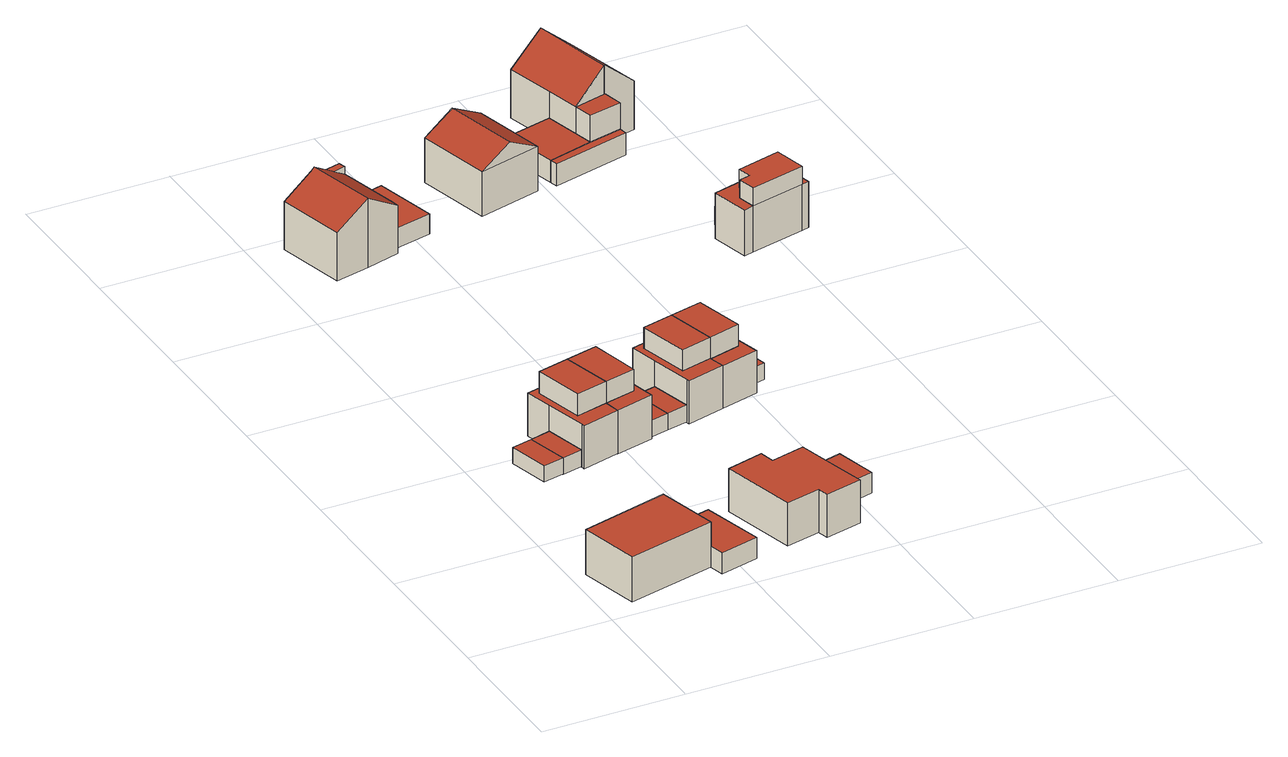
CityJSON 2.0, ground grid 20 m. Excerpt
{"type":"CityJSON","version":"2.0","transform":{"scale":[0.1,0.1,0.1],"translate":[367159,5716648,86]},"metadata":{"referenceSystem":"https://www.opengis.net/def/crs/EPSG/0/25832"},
"CityObjects":{
"building1":{"type":"Building","attributes":{"Geometrietyp2DReferenz":"3000","Gemeindeschluessel":"05513000","function":"31001_1010","roofType":"1000","measuredHeight":6.44,"storeysAboveGround":2},"address":[{"country":"Germany","locality":"Gelsenkirchen","thoroughfareNumber":"14","thoroughfareName":"An der Baumschule"}],"geometry":[{"type":"Solid","lod":"2","boundaries":[[[[0,1,2,3]],[[4,5,1,0]],[[6,7,5,4]],[[3,2,7,6]],[[4,0,3,6]],[[1,5,7,2]]]],"semantics":{"surfaces":[{"type":"WallSurface"},{"type":"RoofSurface"},{"type":"GroundSurface"}],"values":[[0,0,0,0,1,2]]}}]},
"building2":{"type":"Building","attributes":{"Geometrietyp2DReferenz":"3000","Gemeindeschluessel":"05513000","function":"31001_2463","roofType":"1000","measuredHeight":2.36,"storeysAboveGround":1},"address":[{"country":"Germany","locality":"Gelsenkirchen","thoroughfareNumber":"3","thoroughfareName":"An der Baumschule"}],"geometry":[{"type":"Solid","lod":"2","boundaries":[[[[8,9,10,11]],[[12,13,9,8]],[[14,15,13,12]],[[11,10,15,14]],[[12,8,11,14]],[[9,13,15,10]]]],"semantics":{"surfaces":[{"type":"WallSurface"},{"type":"RoofSurface"},{"type":"GroundSurface"}],"values":[[0,0,0,0,1,2]]}}]},
"building3":{"type":"Building","attributes":{"Geometrietyp2DReferenz":"3000","Gemeindeschluessel":"05513000","function":"31001_2463","roofType":"1000","measuredHeight":3.03,"storeysAboveGround":1},"address":[{"country":"Germany","locality":"Gelsenkirchen","thoroughfareNumber":"14","thoroughfareName":"An der Baumschule"}],"geometry":[{"type":"Solid","lod":"2","boundaries":[[[[16,17,18,19]],[[20,21,17,16]],[[22,23,21,20]],[[19,18,23,22]],[[20,16,19,22]],[[17,21,23,18]]]],"semantics":{"surfaces":[{"type":"WallSurface"},{"type":"RoofSurface"},{"type":"GroundSurface"}],"values":[[0,0,0,0,1,2]]}}]},
"building4":{"type":"Building","attributes":{"Geometrietyp2DReferenz":"3000","Gemeindeschluessel":"05513000","function":"31001_2463","roofType":"1000","measuredHeight":2.4,"storeysAboveGround":1},"address":[{"country":"Germany","locality":"Gelsenkirchen","thoroughfareNumber":"5","thoroughfareName":"An der Baumschule"}],"geometry":[{"type":"Solid","lod":"2","boundaries":[[[[24,25,26,27]],[[8,28,25,24]],[[11,29,28,8]],[[27,26,29,11]],[[8,24,27,11]],[[25,28,29,26]]]],"semantics":{"surfaces":[{"type":"WallSurface"},{"type":"RoofSurface"},{"type":"GroundSurface"}],"values":[[0,0,0,0,1,2]]}}]},
"building5":{"type":"Building","attributes":{"Gemeindeschluessel":"05513000","Geometrietyp2DReferenz":"3000","function":"31001_1010"},"address":[{"country":"Germany","locality":"Gelsenkirchen","thoroughfareNumber":"5","thoroughfareName":"An der Baumschule"}],"children":["building5-1","building5-2"]},
"building5-1":{"type":"BuildingPart","attributes":{"roofType":"1000","measuredHeight":6.17,"storeysAboveGround":2},"parents":["building5"],"geometry":[{"type":"Solid","lod":"2","boundaries":[[[[30,31,32,33]],[[34,35,31,30]],[[36,37,35,34]],[[38,39,37,36]],[[40,41,42,43]],[[44,45,41,40]],[[33,32,45,44]],[[40,43,46,47,38,36,34,30,33,44]],[[31,35,37,39,48,49,42,41,45,32]],[[38,47,48,39]],[[47,46,49,48]],[[46,43,42,49]]]],"semantics":{"surfaces":[{"type":"WallSurface"},{"type":"RoofSurface"},{"type":"GroundSurface"},{"type":"ClosureSurface"}],"values":[[0,0,0,0,0,0,0,1,2,3,3,3]]}}]},
"building5-2":{"type":"BuildingPart","attributes":{"roofType":"1000","measuredHeight":9.23,"storeysAboveGround":2},"address":[{"country":"Germany","locality":"Gelsenkirchen","thoroughfareNumber":"5","thoroughfareName":"An der Baumschule"}],"parents":["building5"],"geometry":[{"type":"MultiSurface","lod":"2","boundaries":[[[50,42,39,51]],[[50,51,52,53]],[[39,42,49,48]],[[52,51,38,47]],[[39,48,47,38]],[[50,53,46,43]],[[49,42,43,46]],[[53,52,47,46]],[[48,49,46,47]]],"semantics":{"surfaces":[{"type":"WallSurface"},{"type":"RoofSurface"},{"type":"GroundSurface"},{"type":"ClosureSurface"}],"values":[0,1,2,0,3,0,3,0,3]}}]},
"building6":{"type":"Building","attributes":{"Gemeindeschluessel":"05513000","Geometrietyp2DReferenz":"3000","function":"31001_1010"},"address":[{"country":"Germany","locality":"Gelsenkirchen","thoroughfareNumber":"7","thoroughfareName":"An der Baumschule"}],"children":["building6-1","building6-2"]},
"building6-1":{"type":"BuildingPart","attributes":{"roofType":"1000","measuredHeight":6.32,"storeysAboveGround":2},"parents":["building6"],"geometry":[{"type":"Solid","lod":"2","boundaries":[[[[36,54,55,38]],[[56,57,54,36]],[[58,59,57,56]],[[60,61,59,58]],[[62,63,61,60]],[[40,64,63,62]],[[43,65,64,40]],[[62,60,58,56,36,38,66,67,43,40]],[[68,69,55,54,57,59,61,63,64,65]],[[43,67,68,65]],[[67,66,69,68]],[[66,38,55,69]]]],"semantics":{"surfaces":[{"type":"WallSurface"},{"type":"RoofSurface"},{"type":"GroundSurface"},{"type":"ClosureSurface"}],"values":[[0,0,0,0,0,0,0,1,2,3,3,3]]}}]},
"building6-2":{"type":"BuildingPart","attributes":{"roofType":"1000","measuredHeight":9.36,"storeysAboveGround":2},"address":[{"country":"Germany","locality":"Gelsenkirchen","thoroughfareNumber":"7","thoroughfareName":"An der Baumschule"}],"parents":["building6"],"geometry":[{"type":"MultiSurface","lod":"2","boundaries":[[[51,55,65,50]],[[70,71,51,50]],[[69,68,65,55]],[[51,71,66,38]],[[69,55,38,66]],[[71,70,67,66]],[[68,69,66,67]],[[70,50,43,67]],[[65,68,67,43]]],"semantics":{"surfaces":[{"type":"WallSurface"},{"type":"RoofSurface"},{"type":"GroundSurface"},{"type":"ClosureSurface"}],"values":[0,1,2,0,3,0,3,0,3]}}]},
"building7":{"type":"Building","attributes":{"Geometrietyp2DReferenz":"3000","Gemeindeschluessel":"05513000","function":"31001_1010","roofType":"1000","measuredHeight":6.16,"storeysAboveGround":2},"address":[{"country":"Germany","locality":"Gelsenkirchen","thoroughfareNumber":"16","thoroughfareName":"An der Baumschule"}],"geometry":[{"type":"Solid","lod":"2","boundaries":[[[[72,73,74,75]],[[76,77,73,72]],[[78,79,77,76]],[[80,81,79,78]],[[82,83,81,80]],[[84,85,83,82]],[[86,87,85,84]],[[88,89,87,86]],[[75,74,89,88]],[[86,84,82,80,78,76,72,75,88]],[[73,77,79,81,83,85,87,89,74]]]],"semantics":{"surfaces":[{"type":"WallSurface"},{"type":"RoofSurface"},{"type":"GroundSurface"}],"values":[[0,0,0,0,0,0,0,0,0,1,2]]}}]},
"building8":{"type":"Building","attributes":{"Geometrietyp2DReferenz":"3000","Gemeindeschluessel":"05513000","function":"31001_2463","roofType":"1000","measuredHeight":2.34,"storeysAboveGround":1},"address":[{"country":"Germany","locality":"Gelsenkirchen","thoroughfareNumber":"7","thoroughfareName":"An der Baumschule"}],"geometry":[{"type":"Solid","lod":"2","boundaries":[[[[90,91,92,93]],[[94,95,91,90]],[[96,97,95,94]],[[93,92,97,96]],[[94,90,93,96]],[[91,95,97,92]]]],"semantics":{"surfaces":[{"type":"WallSurface"},{"type":"RoofSurface"},{"type":"GroundSurface"}],"values":[[0,0,0,0,1,2]]}}]},
"building9":{"type":"Building","attributes":{"Gemeindeschluessel":"05513000","Geometrietyp2DReferenz":"3000","function":"31001_1010"},"address":[{"country":"Germany","locality":"Gelsenkirchen","thoroughfareNumber":"41","thoroughfareName":"Im Waldquartier"}],"children":["building9-1","building9-2"]},
"building9-1":{"type":"BuildingPart","attributes":{"roofType":"3100","measuredHeight":9.96,"storeysAboveGround":2},"parents":["building9"],"geometry":[{"type":"MultiSurface","lod":"2","boundaries":[[[98,99,100,101]],[[102,103,99,98]],[[104,105,103,102]],[[106,107,105,104]],[[108,109,110,111]],[[101,100,109,108]],[[106,104,102,98,112]],[[101,108,111,112,98]],[[99,103,105,107,113,110,109,100]],[[112,114,115,106]],[[115,114,113,107]],[[112,116,114]],[[114,116,111,110,113]]],"semantics":{"surfaces":[{"type":"WallSurface"},{"type":"RoofSurface"},{"type":"GroundSurface"},{"type":"ClosureSurface"}],"values":[0,0,0,0,0,0,1,1,2,0,3,0,3]}}]},
"building9-2":{"type":"BuildingPart","attributes":{"roofType":"1000","measuredHeight":8,"storeysAboveGround":2},"address":[{"country":"Germany","locality":"Gelsenkirchen","thoroughfareNumber":"41","thoroughfareName":"Im Waldquartier"}],"parents":["building9"],"geometry":[{"type":"MultiSurface","lod":"2","boundaries":[[[117,110,118,119]],[[120,121,107,115]],[[119,118,121,120]],[[115,117,119,120]],[[110,107,121,118]],[[117,116,111]],[[114,115,107,113]],[[111,116,114,113,110]]],"semantics":{"surfaces":[{"type":"WallSurface"},{"type":"RoofSurface"},{"type":"GroundSurface"},{"type":"ClosureSurface"}],"values":[0,0,0,1,2,0,3,3]}}]},
"building10":{"type":"Building","attributes":{"Geometrietyp2DReferenz":"3000","Gemeindeschluessel":"05513000","function":"31001_2463","roofType":"1000","measuredHeight":2.4,"storeysAboveGround":1},"address":[{"country":"Germany","locality":"Gelsenkirchen","thoroughfareNumber":"9","thoroughfareName":"An der Baumschule"}],"geometry":[{"type":"Solid","lod":"2","boundaries":[[[[122,123,124,125]],[[90,91,123,122]],[[93,92,91,90]],[[125,124,92,93]],[[90,122,125,93]],[[123,91,92,124]]]],"semantics":{"surfaces":[{"type":"WallSurface"},{"type":"RoofSurface"},{"type":"GroundSurface"}],"values":[[0,0,0,0,1,2]]}}]},
"building11":{"type":"Building","attributes":{"Geometrietyp2DReferenz":"3000","Gemeindeschluessel":"05513000","function":"31001_2463","roofType":"1000","measuredHeight":3.02,"storeysAboveGround":1},"address":[{"country":"Germany","locality":"Gelsenkirchen","thoroughfareNumber":"16","thoroughfareName":"An der Baumschule"}],"geometry":[{"type":"Solid","lod":"2","boundaries":[[[[126,127,128,129]],[[130,131,127,126]],[[132,133,131,130]],[[129,128,133,132]],[[130,126,129,132]],[[127,131,133,128]]]],"semantics":{"surfaces":[{"type":"WallSurface"},{"type":"RoofSurface"},{"type":"GroundSurface"}],"values":[[0,0,0,0,1,2]]}}]},
"building12":{"type":"Building","attributes":{"Gemeindeschluessel":"05513000","Geometrietyp2DReferenz":"3000","function":"31001_1010"},"address":[{"country":"Germany","locality":"Gelsenkirchen","thoroughfareNumber":"9","thoroughfareName":"An der Baumschule"}],"children":["building12-1","building12-2"]},
"building12-1":{"type":"BuildingPart","attributes":{"roofType":"1000","measuredHeight":6.18,"storeysAboveGround":2},"parents":["building12"],"geometry":[{"type":"Solid","lod":"2","boundaries":[[[[134,135,136,137]],[[138,139,135,134]],[[140,141,139,138]],[[142,143,141,140]],[[144,145,146,147]],[[148,149,145,144]],[[137,136,149,148]],[[144,147,150,151,142,140,138,134,137,148]],[[135,139,141,143,152,153,146,145,149,136]],[[142,151,152,143]],[[151,150,153,152]],[[150,147,146,153]]]],"semantics":{"surfaces":[{"type":"WallSurface"},{"type":"RoofSurface"},{"type":"GroundSurface"},{"type":"ClosureSurface"}],"values":[[0,0,0,0,0,0,0,1,2,3,3,3]]}}]},
"building12-2":{"type":"BuildingPart","attributes":{"roofType":"1000","measuredHeight":9.25,"storeysAboveGround":2},"address":[{"country":"Germany","locality":"Gelsenkirchen","thoroughfareNumber":"9","thoroughfareName":"An der Baumschule"}],"parents":["building12"],"geometry":[{"type":"MultiSurface","lod":"2","boundaries":[[[154,146,143,155]],[[154,155,156,157]],[[143,146,153,152]],[[156,155,142,151]],[[143,152,151,142]],[[154,157,150,147]],[[153,146,147,150]],[[157,156,151,150]],[[152,153,150,151]]],"semantics":{"surfaces":[{"type":"WallSurface"},{"type":"RoofSurface"},{"type":"GroundSurface"},{"type":"ClosureSurface"}],"values":[0,1,2,0,3,0,3,0,3]}}]},
"building13":{"type":"Building","attributes":{"Geometrietyp2DReferenz":"3000","Gemeindeschluessel":"05513000","function":"31001_2463","roofType":"1000","measuredHeight":2.94,"storeysAboveGround":1},"address":[{"country":"Germany","locality":"Gelsenkirchen","thoroughfareNumber":"41","thoroughfareName":"Im Waldquartier"}],"geometry":[{"type":"Solid","lod":"2","boundaries":[[[[158,159,160,161]],[[162,109,159,158]],[[163,110,109,162]],[[161,160,110,163]],[[162,158,161,163]],[[159,109,110,160]]]],"semantics":{"surfaces":[{"type":"WallSurface"},{"type":"RoofSurface"},{"type":"GroundSurface"}],"values":[[0,0,0,0,1,2]]}}]},
"building14":{"type":"Building","attributes":{"Gemeindeschluessel":"05513000","Geometrietyp2DReferenz":"3000","function":"31001_1010"},"address":[{"country":"Germany","locality":"Gelsenkirchen","thoroughfareNumber":"11","thoroughfareName":"An der Baumschule"}],"children":["building14-1","building14-2"]},
"building14-1":{"type":"BuildingPart","attributes":{"roofType":"1000","measuredHeight":6.18,"storeysAboveGround":2},"parents":["building14"],"geometry":[{"type":"Solid","lod":"2","boundaries":[[[[164,141,143,165]],[[166,167,141,164]],[[168,169,167,166]],[[170,171,169,168]],[[172,173,171,170]],[[174,145,173,172]],[[175,146,145,174]],[[172,170,168,166,164,165,176,177,175,174]],[[178,179,143,141,167,169,171,173,145,146]],[[175,177,178,146]],[[177,176,179,178]],[[176,165,143,179]]]],"semantics":{"surfaces":[{"type":"WallSurface"},{"type":"RoofSurface"},{"type":"GroundSurface"},{"type":"ClosureSurface"}],"values":[[0,0,0,0,0,0,0,1,2,3,3,3]]}}]},
"building14-2":{"type":"BuildingPart","attributes":{"roofType":"1000","measuredHeight":9.25,"storeysAboveGround":2},"address":[{"country":"Germany","locality":"Gelsenkirchen","thoroughfareNumber":"11","thoroughfareName":"An der Baumschule"}],"parents":["building14"],"geometry":[{"type":"MultiSurface","lod":"2","boundaries":[[[155,143,146,154]],[[180,181,155,154]],[[179,178,146,143]],[[155,181,176,165]],[[179,143,165,176]],[[181,180,177,176]],[[178,179,176,177]],[[180,154,175,177]],[[146,178,177,175]]],"semantics":{"surfaces":[{"type":"WallSurface"},{"type":"RoofSurface"},{"type":"GroundSurface"},{"type":"ClosureSurface"}],"values":[0,1,2,0,3,0,3,0,3]}}]},
"building15":{"type":"Building","attributes":{"Geometrietyp2DReferenz":"3000","Gemeindeschluessel":"05513000","function":"31001_2463","roofType":"1000","measuredHeight":2.42,"storeysAboveGround":1},"address":[{"country":"Germany","locality":"Gelsenkirchen","thoroughfareNumber":"11","thoroughfareName":"An der Baumschule"}],"geometry":[{"type":"Solid","lod":"2","boundaries":[[[[182,183,184,185]],[[186,187,183,182]],[[188,189,187,186]],[[185,184,189,188]],[[186,182,185,188]],[[183,187,189,184]]]],"semantics":{"surfaces":[{"type":"WallSurface"},{"type":"RoofSurface"},{"type":"GroundSurface"}],"values":[[0,0,0,0,1,2]]}}]},
"building16":{"type":"Building","attributes":{"Geometrietyp2DReferenz":"3000","Gemeindeschluessel":"05513000","function":"31001_1010","roofType":"3100","measuredHeight":8.91,"storeysAboveGround":2},"address":[{"country":"Germany","locality":"Gelsenkirchen","thoroughfareNumber":"43","thoroughfareName":"Im Waldquartier"}],"geometry":[{"type":"Solid","lod":"2","boundaries":[[[[190,191,192,193]],[[194,195,191,190]],[[196,197,195,194]],[[193,192,197,196]],[[190,198,194]],[[196,199,193]],[[193,199,198,190]],[[194,198,199,196]],[[191,195,197,192]]]],"semantics":{"surfaces":[{"type":"WallSurface"},{"type":"RoofSurface"},{"type":"GroundSurface"}],"values":[[0,0,0,0,0,0,1,1,2]]}}]},
"building17":{"type":"Building","attributes":{"Geometrietyp2DReferenz":"3000","Gemeindeschluessel":"05513000","function":"31001_2463","roofType":"1000","measuredHeight":2.69,"storeysAboveGround":1},"address":[{"country":"Germany","locality":"Gelsenkirchen","thoroughfareNumber":"43","thoroughfareName":"Im Waldquartier"}],"geometry":[{"type":"Solid","lod":"2","boundaries":[[[[200,201,202,203]],[[204,205,201,200]],[[206,207,205,204]],[[203,202,207,206]],[[204,200,203,206]],[[201,205,207,202]]]],"semantics":{"surfaces":[{"type":"WallSurface"},{"type":"RoofSurface"},{"type":"GroundSurface"}],"values":[[0,0,0,0,1,2]]}}]},
"building18":{"type":"Building","attributes":{"Geometrietyp2DReferenz":"3000","Gemeindeschluessel":"05513000","function":"31001_2463","roofType":"1000","measuredHeight":3.18,"storeysAboveGround":1},"address":[{"country":"Germany","locality":"Gelsenkirchen","thoroughfareNumber":"45","thoroughfareName":"Im Waldquartier"}],"geometry":[{"type":"Solid","lod":"2","boundaries":[[[[208,209,210,211]],[[212,213,209,208]],[[214,215,213,212]],[[211,210,215,214]],[[212,208,211,214]],[[209,213,215,210]]]],"semantics":{"surfaces":[{"type":"WallSurface"},{"type":"RoofSurface"},{"type":"GroundSurface"}],"values":[[0,0,0,0,1,2]]}}]},
"building19":{"type":"Building","attributes":{"Geometrietyp2DReferenz":"3000","Gemeindeschluessel":"05513000","function":"51009_1610","roofType":"1000","measuredHeight":3.22},"geometry":[{"type":"Solid","lod":"2","boundaries":[[[[216,217,209,208]],[[218,219,217,216]],[[220,221,219,218]],[[212,213,221,220]],[[208,209,213,212]],[[220,218,216,208,212]],[[217,219,221,213,209]]]],"semantics":{"surfaces":[{"type":"WallSurface"},{"type":"RoofSurface"},{"type":"GroundSurface"}],"values":[[0,0,0,0,0,1,2]]}}]},
"building20":{"type":"Building","attributes":{"Gemeindeschluessel":"05513000","Geometrietyp2DReferenz":"3000","function":"31001_1010"},"address":[{"country":"Germany","locality":"Gelsenkirchen","thoroughfareNumber":"30","thoroughfareName":"An der Baumschule"}],"children":["building20-1","building20-2"]},
"building20-1":{"type":"BuildingPart","attributes":{"roofType":"1000","measuredHeight":6.63,"storeysAboveGround":2},"parents":["building20"],"geometry":[{"type":"MultiSurface","lod":"2","boundaries":[[[222,223,224,225]],[[226,227,223,222]],[[228,229,227,226]],[[230,231,229,228]],[[232,233,231,230]],[[234,235,233,232]],[[236,237,235,234]],[[225,224,237,236]],[[234,232,234,238,239,240,241,232,230,228,226,222,225,236]],[[223,227,229,231,233,242,243,244,245,235,233,235,237,224]],[[232,241,242,233]],[[241,240,243,242]],[[240,239,244,243]],[[239,238,245,244]],[[238,234,235,245]]],"semantics":{"surfaces":[{"type":"WallSurface"},{"type":"RoofSurface"},{"type":"GroundSurface"},{"type":"ClosureSurface"}],"values":[0,0,0,0,0,0,0,0,1,2,3,3,3,3,3]}}]},
"building20-2":{"type":"BuildingPart","attributes":{"roofType":"1000","measuredHeight":9.25,"storeysAboveGround":2},"address":[{"country":"Germany","locality":"Gelsenkirchen","thoroughfareNumber":"30","thoroughfareName":"An der Baumschule"}],"parents":["building20"],"geometry":[{"type":"Solid","lod":"2","boundaries":[[[[246,247,248,249,250,251]],[[244,243,242,233,235,245]],[[250,249,239,238]],[[244,245,238,239]],[[249,248,240,239]],[[243,244,239,240]],[[248,247,241,240]],[[242,243,240,241]],[[247,246,232,241]],[[233,242,241,232]],[[246,251,234,232]],[[235,233,232,234]],[[251,250,238,234]],[[245,235,234,238]]]],"semantics":{"surfaces":[{"type":"RoofSurface"},{"type":"GroundSurface"},{"type":"WallSurface"},{"type":"ClosureSurface"}],"values":[[0,1,2,3,2,3,2,3,2,3,2,3,2,3]]}}]},
"building21":{"type":"Building","attributes":{"Geometrietyp2DReferenz":"3000","Gemeindeschluessel":"05513000","function":"31001_2463","roofType":"1000","measuredHeight":2.59,"storeysAboveGround":1},"address":[{"country":"Germany","locality":"Gelsenkirchen","thoroughfareNumber":"30","thoroughfareName":"An der Baumschule"}],"geometry":[{"type":"Solid","lod":"2","boundaries":[[[[252,253,254,255]],[[256,257,253,252]],[[258,259,257,256]],[[255,254,259,258]],[[256,252,255,258]],[[253,257,259,254]]]],"semantics":{"surfaces":[{"type":"WallSurface"},{"type":"RoofSurface"},{"type":"GroundSurface"}],"values":[[0,0,0,0,1,2]]}}]},
"building22":{"type":"Building","attributes":{"Gemeindeschluessel":"05513000","Geometrietyp2DReferenz":"3000","function":"31001_1010"},"address":[{"country":"Germany","locality":"Gelsenkirchen","thoroughfareNumber":"45","thoroughfareName":"Im Waldquartier"}],"children":["building22-1","building22-2"]},
"building22-1":{"type":"BuildingPart","attributes":{"roofType":"3100","measuredHeight":11.18,"storeysAboveGround":2},"parents":["building22"],"geometry":[{"type":"MultiSurface","lod":"2","boundaries":[[[260,261,210,262]],[[263,264,261,260]],[[265,266,264,263]],[[267,268,266,265]],[[269,270,268,267]],[[271,272,270,269]],[[262,210,273,274]],[[260,262,274,271,263]],[[269,267,265,263,271]],[[261,264,266,268,270,272,273,210]],[[271,274,275]],[[275,274,273,272]]],"semantics":{"surfaces":[{"type":"WallSurface"},{"type":"RoofSurface"},{"type":"GroundSurface"},{"type":"ClosureSurface"}],"values":[0,0,0,0,0,0,0,1,1,2,0,3]}}]},
"building22-2":{"type":"BuildingPart","attributes":{"roofType":"1000","measuredHeight":7.02,"storeysAboveGround":2},"parents":["building22"],"geometry":[{"type":"MultiSurface","lod":"2","boundaries":[[[274,273,209,276]],[[277,217,270,278]],[[276,209,217,277]],[[278,274,276,277]],[[273,270,217,209]],[[275,278,270,272]],[[274,275,272,273]]],"semantics":{"surfaces":[{"type":"WallSurface"},{"type":"RoofSurface"},{"type":"GroundSurface"},{"type":"ClosureSurface"}],"values":[0,0,0,1,2,0,3]}}]}
},
"vertices":[
[156,36,87],[156,36,22],[134,122,22],[134,122,87],[31,5,87],[31,5,22],[10,90,87],[10,90,22],
[94,316,47],[94,316,24],[79,374,24],[79,374,47],[64,309,47],[64,309,24],[50,367,47],[50,367,24],
[216,29,52],[216,29,22],[193,116,22],[193,116,52],[161,15,52],[161,15,22],[139,103,52],[139,103,22],
[123,323,47],[123,323,23],[108,381,23],[108,381,47],[94,316,23],[79,374,23],
[108,381,84],[108,381,22],[123,323,22],[123,323,84],[98,420,84],[98,420,22],[152,433,84],[152,433,22],[155,424,84],[155,424,22],[178,332,84],[178,332,22],[173,354,22],[173,354,84],[124,318,84],[124,318,22],[128,343,84],[110,413,84],[110,413,22],[128,343,22],
[173,354,115],[155,424,115],[110,413,115],[128,343,115],
[152,433,21],[155,424,21],[207,447,84],[207,447,21],[217,408,84],[217,408,21],[231,350,84],[231,350,21],[232,346,84],[232,346,21],[178,332,21],[173,354,21],[200,435,84],[217,365,84],[217,365,21],[200,435,21],
[217,365,115],[200,435,115],
[295,141,82],[295,141,20],[290,162,20],[290,162,82],[343,153,82],[343,153,20],[358,95,82],[358,95,20],[370,50,82],[370,50,20],[318,37,82],[318,37,20],[314,53,82],[314,53,20],[265,41,82],[265,41,20],[238,148,82],[238,148,20],
[260,357,44],[260,357,20],[246,415,20],[246,415,44],[231,350,44],[231,350,20],[217,408,44],[217,408,20],
[114,885,112],[114,885,13],[162,898,13],[162,898,82],[65,873,82],[65,873,13],[41,970,82],[41,970,13],[84,981,109],[84,981,13],[160,908,82],[160,908,13],[138,995,13],[138,995,82],[89,983,112],[89,983,13],[89,983,93],[84,981,93],[120,990,93],
[138,995,93],[135,1005,13],[135,1005,93],[82,991,93],[82,991,13],
[290,364,44],[290,364,20],[275,422,20],[275,422,44],
[417,110,48],[417,110,18],[402,168,18],[402,168,48],[358,95,48],[358,95,18],[343,153,48],[343,153,18],
[275,422,81],[275,422,19],[290,364,19],[290,364,81],[265,462,81],[265,462,19],[319,476,81],[319,476,19],[321,466,81],[321,466,19],[345,374,81],[345,374,19],[339,396,19],[339,396,81],[291,360,81],[291,360,19],[295,385,81],[277,455,81],[277,455,19],[295,385,19],
[339,396,111],[321,466,111],[277,455,111],[295,385,111],
[218,922,42],[218,922,13],[196,1010,13],[196,1010,42],[160,908,42],[138,995,42],
[319,476,80],[321,466,80],[373,490,80],[373,490,19],[379,465,80],[379,465,19],[394,407,80],[394,407,19],[399,388,80],[399,388,19],[345,374,80],[339,396,80],[366,477,80],[384,408,80],[384,408,19],[366,477,19],
[384,408,111],[366,477,111],
[423,414,42],[423,414,18],[409,472,18],[409,472,42],[394,407,42],[394,407,18],[379,465,42],[379,465,18],
[385,955,76],[385,955,12],[359,1059,12],[359,1059,76],[296,932,76],[296,932,12],[270,1037,76],[270,1037,12],[341,943,101],[314,1048,101],
[397,1028,36],[397,1028,9],[375,1115,9],[375,1115,36],[369,1021,36],[369,1021,9],[347,1108,36],[347,1108,9],
[476,990,39],[476,990,7],[457,1065,7],[457,1065,39],[412,973,39],[412,973,7],[393,1049,39],[393,1049,7],
[523,1001,39],[523,1001,7],[525,990,39],[525,990,7],[415,962,39],[415,962,7],
[549,753,82],[549,753,16],[525,747,16],[525,747,82],[607,768,82],[607,768,16],[626,773,82],[626,773,16],[640,719,82],[640,719,16],[630,716,82],[630,716,16],[552,697,82],[552,697,16],[538,693,82],[538,693,16],[546,722,82],[562,726,82],[557,745,82],[619,761,82],[619,761,16],[557,745,16],[562,726,16],[546,722,16],
[630,716,108],[619,761,108],[557,745,108],[562,726,108],[546,722,108],[552,697,108],
[607,768,39],[607,768,13],[600,797,13],[600,797,39],[549,753,39],[549,753,13],[542,782,39],[542,782,13],
[439,1134,77],[439,1134,7],[457,1065,77],[486,1145,118],[486,1145,7],[532,1157,77],[532,1157,7],[562,1040,77],[562,1040,7],[516,1029,118],[516,1029,7],[515,1029,118],[515,1029,7],[469,1017,7],[469,1017,77],[515,1029,77],
[476,990,77],[523,1001,77],[516,1029,77]
]}
